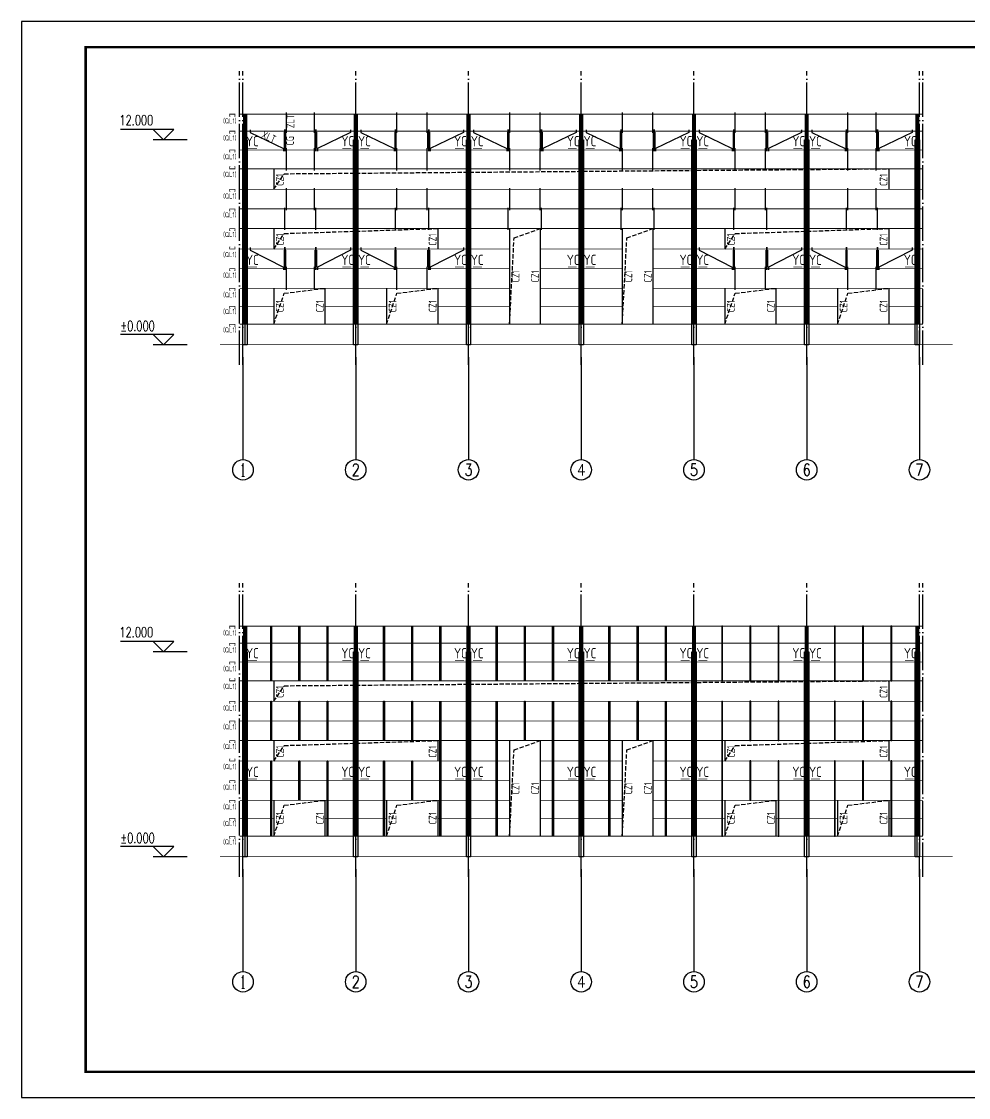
# Model space of a CAD drawing. Extents: x 69728788 to 149766163, y 20718153 to 43663798.
# Drawn here: x 74843469 to 74898904, y 21346809 to 21409809 of the extents above; entities that cross this region are included whole.
import ezdxf
from ezdxf.enums import TextEntityAlignment as Align

# ---------------------------------------------------------------- set-up
doc = ezdxf.new("R2010")
doc.units = 0
doc.header["$LTSCALE"] = 1000
doc.header["$MEASUREMENT"] = 0
for name, pattern in [('CONTINOUS', [0]), ('DASH', [0.35, 0.25, -0.1]), ('DOTE', [2.42, 2, -0.2, 0.02, -0.2])]:
    doc.linetypes.add(name, pattern=pattern)
doc.layers.get('0').update_dxf_attribs({"linetype": 'CONTINUOUS'})
for name, color, linetype in [('621', 2, 'CONTINUOUS'), ('AXIS', 3, 'CONTINUOUS'), ('AXIS_TEXT', 7, 'CONTINUOUS'), ('DIM_ELEV', 3, 'CONTINUOUS'), ('DOTE', 251, 'DOTE'), ('PUB_TEXT', 7, 'CONTINUOUS'), ('PUB_TITLE', 4, 'CONTINUOUS'), ('TDB_文字', 3, 'CONTINUOUS'), ('TEXT', 7, 'CONTINUOUS'), ('屋面隅撑', 1, 'CONTINUOUS'), ('梁', 4, 'CONTINUOUS'), ('梁虚线', 134, 'DASH'), ('檩条拉条', 253, 'CONTINUOUS'), ('钢柱', 3, 'CONTINUOUS')]:
    doc.layers.add(name, color=color, linetype=linetype)
doc.styles.add('_TCH_AXIS', font='COMPLEX', dxfattribs={"bigfont": 'GBCBIG'})
doc.styles.add('_TCH_DIM', font='SIMPLEX', dxfattribs={"bigfont": 'GBCBIG'})
doc.styles.add('COMPLEX', font='COMPLEX')
doc.styles.add('TSSD_Rein', font='atssdeng.shx', dxfattribs={"width": 0.7, "bigfont": 'atssdchn.shx'})

# ---------------------------------------------------------------- blocks, each defined once
blk = doc.blocks.new('_AXISO')
blk.add_circle((0, 0), 0.5)
at = {"layer": 'AXIS_TEXT', "style": 'COMPLEX', "width": 1.041667}
blk.add_attdef('A', text='', height=0.56, dxfattribs=at).set_placement((-0.25, -0.28), (0.25, -0.28), align=Align.FIT)

msp = doc.modelspace()

# ---------------------------------------------------------------- linework, layer by layer
at = {"const_width": 50}
for points in [[(74897988.1, 21390886.2), (74855080.8, 21390886.2)], [(74897988.1, 21360906.6), (74855080.8, 21360906.6)]]:
    msp.add_lwpolyline(points, dxfattribs=at)
at = {"layer": '621', "const_width": 45}
for points in [[(74855930.3, 21404266.2), (74855970.3, 21404266.2), (74855970.3, 21404386.2), (74855650.3, 21404386.2), (74855650.3, 21404266.2), (74855690.3, 21404266.2)], [(74855930.3, 21403266.2), (74855970.3, 21403266.2), (74855970.3, 21403386.2), (74855650.3, 21403386.2), (74855650.3, 21403266.2), (74855690.3, 21403266.2)], [(74855930.3, 21402166.2), (74855970.3, 21402166.2), (74855970.3, 21402286.2), (74855650.3, 21402286.2), (74855650.3, 21402166.2), (74855690.3, 21402166.2)], [(74855930.3, 21401306.2), (74855970.3, 21401306.2), (74855970.3, 21401186.2), (74855650.3, 21401186.2), (74855650.3, 21401306.2), (74855690.3, 21401306.2)], [(74855930.3, 21399866.2), (74855970.3, 21399866.2), (74855970.3, 21399986.2), (74855650.3, 21399986.2), (74855650.3, 21399866.2), (74855690.3, 21399866.2)], [(74855930.3, 21398716.2), (74855970.3, 21398716.2), (74855970.3, 21398836.2), (74855650.3, 21398836.2), (74855650.3, 21398716.2), (74855690.3, 21398716.2)], [(74855930.3, 21397566.2), (74855970.3, 21397566.2), (74855970.3, 21397686.2), (74855650.3, 21397686.2), (74855650.3, 21397566.2), (74855690.3, 21397566.2)], [(74855930.3, 21396606.2), (74855970.3, 21396606.2), (74855970.3, 21396486.2), (74855650.3, 21396486.2), (74855650.3, 21396606.2), (74855690.3, 21396606.2)], [(74855930.3, 21395216.2), (74855970.3, 21395216.2), (74855970.3, 21395336.2), (74855650.3, 21395336.2), (74855650.3, 21395216.2), (74855690.3, 21395216.2)], [(74855930.3, 21394066.2), (74855970.3, 21394066.2), (74855970.3, 21394186.2), (74855650.3, 21394186.2), (74855650.3, 21394066.2), (74855690.3, 21394066.2)], [(74855930.3, 21393016.2), (74855970.3, 21393016.2), (74855970.3, 21393136.2), (74855650.3, 21393136.2), (74855650.3, 21393016.2), (74855690.3, 21393016.2)], [(74855930.3, 21391962.1), (74855970.3, 21391962.1), (74855970.3, 21392082.1), (74855650.3, 21392082.1), (74855650.3, 21391962.1), (74855690.3, 21391962.1)], [(74855930.3, 21374286.6), (74855970.3, 21374286.6), (74855970.3, 21374406.6), (74855650.3, 21374406.6), (74855650.3, 21374286.6), (74855690.3, 21374286.6)], [(74855930.3, 21373286.6), (74855970.3, 21373286.6), (74855970.3, 21373406.6), (74855650.3, 21373406.6), (74855650.3, 21373286.6), (74855690.3, 21373286.6)], [(74855930.3, 21372186.6), (74855970.3, 21372186.6), (74855970.3, 21372306.6), (74855650.3, 21372306.6), (74855650.3, 21372186.6), (74855690.3, 21372186.6)], [(74855930.3, 21371326.6), (74855970.3, 21371326.6), (74855970.3, 21371206.6), (74855650.3, 21371206.6), (74855650.3, 21371326.6), (74855690.3, 21371326.6)], [(74855930.3, 21369886.6), (74855970.3, 21369886.6), (74855970.3, 21370006.6), (74855650.3, 21370006.6), (74855650.3, 21369886.6), (74855690.3, 21369886.6)], [(74855930.3, 21368736.6), (74855970.3, 21368736.6), (74855970.3, 21368856.6), (74855650.3, 21368856.6), (74855650.3, 21368736.6), (74855690.3, 21368736.6)], [(74855930.3, 21367586.6), (74855970.3, 21367586.6), (74855970.3, 21367706.6), (74855650.3, 21367706.6), (74855650.3, 21367586.6), (74855690.3, 21367586.6)], [(74855930.3, 21366626.6), (74855970.3, 21366626.6), (74855970.3, 21366506.6), (74855650.3, 21366506.6), (74855650.3, 21366626.6), (74855690.3, 21366626.6)], [(74855930.3, 21365236.6), (74855970.3, 21365236.6), (74855970.3, 21365356.6), (74855650.3, 21365356.6), (74855650.3, 21365236.6), (74855690.3, 21365236.6)], [(74855930.3, 21364086.6), (74855970.3, 21364086.6), (74855970.3, 21364206.6), (74855650.3, 21364206.6), (74855650.3, 21364086.6), (74855690.3, 21364086.6)], [(74855930.3, 21363036.6), (74855970.3, 21363036.6), (74855970.3, 21363156.6), (74855650.3, 21363156.6), (74855650.3, 21363036.6), (74855690.3, 21363036.6)], [(74855930.3, 21361982.5), (74855970.3, 21361982.5), (74855970.3, 21362102.5), (74855650.3, 21362102.5), (74855650.3, 21361982.5), (74855690.3, 21361982.5)]]:
    msp.add_lwpolyline(points, dxfattribs=at)
at = {"layer": 'AXIS'}
for p, q in [((74853163, 21402886.2), (74851184.8, 21402886.2)), ((74853163, 21390886.2), (74851184.8, 21390886.2)), ((74856433.9, 21390162.4), (74856433.9, 21384162.4)), ((74863033.9, 21390162.4), (74863033.9, 21384162.4)), ((74869633.9, 21390162.4), (74869633.9, 21384162.4)), ((74876233.9, 21390162.4), (74876233.9, 21384162.4)), ((74882833.9, 21390162.4), (74882833.9, 21384162.4)), ((74889433.9, 21390162.4), (74889433.9, 21384162.4)), ((74896033.9, 21390162.4), (74896033.9, 21384162.4)), ((74853163, 21372906.6), (74851184.8, 21372906.6)), ((74853163, 21360906.6), (74851184.8, 21360906.6)), ((74856433.9, 21360182.8), (74856433.9, 21354182.8)), ((74863033.9, 21360182.8), (74863033.9, 21354182.8)), ((74869633.9, 21360182.8), (74869633.9, 21354182.8)), ((74876233.9, 21360182.8), (74876233.9, 21354182.8)), ((74882833.9, 21360182.8), (74882833.9, 21354182.8)), ((74889433.9, 21360182.8), (74889433.9, 21354182.8)), ((74896033.9, 21360182.8), (74896033.9, 21354182.8))]:
    msp.add_line(p, q, dxfattribs=at)
at = {"layer": 'DIM_ELEV'}
for p, q in [((74852384.8, 21403486.2), (74849254.8, 21403486.2)), ((74851784.8, 21402886.2), (74851184.8, 21403486.2)), ((74851784.8, 21402886.2), (74852384.8, 21403486.2)), ((74852384.8, 21391486.2), (74849254.8, 21391486.2)), ((74851784.8, 21390886.2), (74851184.8, 21391486.2)), ((74851784.8, 21390886.2), (74852384.8, 21391486.2)), ((74852384.8, 21373506.6), (74849254.8, 21373506.6)), ((74851784.8, 21372906.6), (74851184.8, 21373506.6)), ((74851784.8, 21372906.6), (74852384.8, 21373506.6)), ((74852384.8, 21361506.6), (74849254.8, 21361506.6)), ((74851784.8, 21360906.6), (74851184.8, 21361506.6)), ((74851784.8, 21360906.6), (74852384.8, 21361506.6))]:
    msp.add_line(p, q, dxfattribs=at)
at = {"layer": 'DOTE', "color": 25, "linetype": 'DOTE'}
for p, q in [((74856233.9, 21389712.4), (74856233.9, 21406897.6)), ((74856433.9, 21389712.4), (74856433.9, 21406897.6)), ((74863033.9, 21389712.4), (74863033.9, 21406897.6)), ((74869633.9, 21389712.4), (74869633.9, 21406897.6)), ((74876233.9, 21389712.4), (74876233.9, 21406897.6)), ((74882833.9, 21389712.4), (74882833.9, 21406897.6)), ((74889433.9, 21389712.4), (74889433.9, 21406897.6)), ((74896033.9, 21389712.4), (74896033.9, 21406897.6)), ((74896233.9, 21389712.4), (74896233.9, 21406897.6)), ((74856233.9, 21359732.8), (74856233.9, 21376918)), ((74856433.9, 21359732.8), (74856433.9, 21376918)), ((74863033.9, 21359732.8), (74863033.9, 21376918)), ((74869633.9, 21359732.8), (74869633.9, 21376918)), ((74876233.9, 21359732.8), (74876233.9, 21376918)), ((74882833.9, 21359732.8), (74882833.9, 21376918)), ((74889433.9, 21359732.8), (74889433.9, 21376918)), ((74896033.9, 21359732.8), (74896033.9, 21376918)), ((74896233.9, 21359732.8), (74896233.9, 21376918))]:
    msp.add_line(p, q, dxfattribs=at)
at = {"layer": 'PUB_TITLE'}
msp.add_lwpolyline([(74843468.9, 21346808.9), (74932568.9, 21346808.9), (74932568.9, 21409808.9), (74843468.9, 21409808.9)], close=True, dxfattribs=at)
at = {"layer": 'PUB_TITLE', "const_width": 150}
msp.add_lwpolyline([(74847218.9, 21348308.9), (74931068.9, 21348308.9), (74931068.9, 21408308.9), (74847218.9, 21408308.9)], close=True, dxfattribs=at)
at = {"layer": 'TDB_文字'}
for points in [[(74856483.9, 21404386.2), (74856533.9, 21404386.2), (74856533.9, 21392086.2), (74856483.9, 21392086.2)], [(74856583.9, 21404386.2), (74856633.9, 21404386.2), (74856633.9, 21392086.2), (74856583.9, 21392086.2)], [(74862958.9, 21404386.2), (74863008.9, 21404386.2), (74863008.9, 21392086.2), (74862958.9, 21392086.2)], [(74863058.9, 21404386.2), (74863108.9, 21404386.2), (74863108.9, 21392086.2), (74863058.9, 21392086.2)], [(74869558.9, 21404386.2), (74869608.9, 21404386.2), (74869608.9, 21392086.2), (74869558.9, 21392086.2)], [(74869658.9, 21404386.2), (74869708.9, 21404386.2), (74869708.9, 21392086.2), (74869658.9, 21392086.2)], [(74876158.9, 21404386.2), (74876208.9, 21404386.2), (74876208.9, 21392086.2), (74876158.9, 21392086.2)], [(74876258.9, 21404386.2), (74876308.9, 21404386.2), (74876308.9, 21392086.2), (74876258.9, 21392086.2)], [(74882758.9, 21404386.2), (74882808.9, 21404386.2), (74882808.9, 21392086.2), (74882758.9, 21392086.2)], [(74882858.9, 21404386.2), (74882908.9, 21404386.2), (74882908.9, 21392086.2), (74882858.9, 21392086.2)], [(74889358.9, 21404386.2), (74889408.9, 21404386.2), (74889408.9, 21392086.2), (74889358.9, 21392086.2)], [(74889458.9, 21404386.2), (74889508.9, 21404386.2), (74889508.9, 21392086.2), (74889458.9, 21392086.2)], [(74895833.9, 21404392), (74895883.9, 21404392), (74895883.9, 21392086.2), (74895833.9, 21392086.2)], [(74895933.9, 21404392), (74895983.9, 21404392), (74895983.9, 21392086.2), (74895933.9, 21392086.2)], [(74856483.9, 21374406.6), (74856533.9, 21374406.6), (74856533.9, 21362106.6), (74856483.9, 21362106.6)], [(74856583.9, 21374406.6), (74856633.9, 21374406.6), (74856633.9, 21362106.6), (74856583.9, 21362106.6)], [(74858058.9, 21374406.6), (74858108.9, 21374406.6), (74858108.9, 21371208.1), (74858058.9, 21371208.1)], [(74859708.9, 21374406.6), (74859758.9, 21374406.6), (74859758.9, 21371208.1), (74859708.9, 21371208.1)], [(74861358.9, 21374406.6), (74861408.9, 21374406.6), (74861408.9, 21371208.1), (74861358.9, 21371208.1)], [(74862958.9, 21374406.6), (74863008.9, 21374406.6), (74863008.9, 21362106.6), (74862958.9, 21362106.6)], [(74863058.9, 21374406.6), (74863108.9, 21374406.6), (74863108.9, 21362106.6), (74863058.9, 21362106.6)], [(74864658.9, 21374406.6), (74864708.9, 21374406.6), (74864708.9, 21371208.1), (74864658.9, 21371208.1)], [(74866308.9, 21374406.6), (74866358.9, 21374406.6), (74866358.9, 21371208.1), (74866308.9, 21371208.1)], [(74867958.9, 21374406.6), (74868008.9, 21374406.6), (74868008.9, 21371208.1), (74867958.9, 21371208.1)], [(74869558.9, 21374406.6), (74869608.9, 21374406.6), (74869608.9, 21362106.6), (74869558.9, 21362106.6)], [(74869658.9, 21374406.6), (74869708.9, 21374406.6), (74869708.9, 21362106.6), (74869658.9, 21362106.6)], [(74871258.9, 21374406.6), (74871308.9, 21374406.6), (74871308.9, 21371208.1), (74871258.9, 21371208.1)], [(74872908.9, 21374406.6), (74872958.9, 21374406.6), (74872958.9, 21371208.1), (74872908.9, 21371208.1)], [(74874558.9, 21374406.6), (74874608.9, 21374406.6), (74874608.9, 21371208.1), (74874558.9, 21371208.1)], [(74876158.9, 21374406.6), (74876208.9, 21374406.6), (74876208.9, 21362106.6), (74876158.9, 21362106.6)], [(74876258.9, 21374406.6), (74876308.9, 21374406.6), (74876308.9, 21362106.6), (74876258.9, 21362106.6)], [(74877858.9, 21374406.6), (74877908.9, 21374406.6), (74877908.9, 21371208.1), (74877858.9, 21371208.1)], [(74879508.9, 21374406.6), (74879558.9, 21374406.6), (74879558.9, 21371208.1), (74879508.9, 21371208.1)], [(74881158.9, 21374406.6), (74881208.9, 21374406.6), (74881208.9, 21371208.1), (74881158.9, 21371208.1)], [(74882758.9, 21374406.6), (74882808.9, 21374406.6), (74882808.9, 21362106.6), (74882758.9, 21362106.6)], [(74882858.9, 21374406.6), (74882908.9, 21374406.6), (74882908.9, 21362106.6), (74882858.9, 21362106.6)], [(74884508.9, 21374406.6), (74884458.9, 21374406.6), (74884458.9, 21371208.1), (74884508.9, 21371208.1)], [(74886158.9, 21374406.6), (74886108.9, 21374406.6), (74886108.9, 21371208.1), (74886158.9, 21371208.1)], [(74887808.9, 21374406.6), (74887758.9, 21374406.6), (74887758.9, 21371208.1), (74887808.9, 21371208.1)], [(74889358.9, 21374406.6), (74889408.9, 21374406.6), (74889408.9, 21362106.6), (74889358.9, 21362106.6)], [(74889458.9, 21374406.6), (74889508.9, 21374406.6), (74889508.9, 21362106.6), (74889458.9, 21362106.6)], [(74891108.9, 21374406.6), (74891058.9, 21374406.6), (74891058.9, 21371208.1), (74891108.9, 21371208.1)], [(74892758.9, 21374406.6), (74892708.9, 21374406.6), (74892708.9, 21371208.1), (74892758.9, 21371208.1)], [(74894408.9, 21374406.6), (74894358.9, 21374406.6), (74894358.9, 21371208.1), (74894408.9, 21371208.1)], [(74895833.9, 21374412.4), (74895883.9, 21374412.4), (74895883.9, 21362106.6), (74895833.9, 21362106.6)], [(74895933.9, 21374412.4), (74895983.9, 21374412.4), (74895983.9, 21362106.6), (74895933.9, 21362106.6)], [(74858058.9, 21370012.6), (74858108.9, 21370012.6), (74858108.9, 21367708.1), (74858058.9, 21367708.1)], [(74859708.9, 21370012.6), (74859758.9, 21370012.6), (74859758.9, 21367708.1), (74859708.9, 21367708.1)], [(74861358.9, 21370012.6), (74861408.9, 21370012.6), (74861408.9, 21367708.1), (74861358.9, 21367708.1)], [(74864658.9, 21370012.6), (74864708.9, 21370012.6), (74864708.9, 21367708.1), (74864658.9, 21367708.1)], [(74866308.9, 21370012.6), (74866358.9, 21370012.6), (74866358.9, 21367708.1), (74866308.9, 21367708.1)], [(74867958.9, 21369998.8), (74868008.9, 21369998.8), (74868008.9, 21362108.1), (74867958.9, 21362108.1)], [(74871258.9, 21369998.8), (74871308.9, 21369998.8), (74871308.9, 21362108.1), (74871258.9, 21362108.1)], [(74872908.9, 21370012.6), (74872958.9, 21370012.6), (74872958.9, 21367708.1), (74872908.9, 21367708.1)], [(74874558.9, 21369998.8), (74874608.9, 21369998.8), (74874608.9, 21362108.1), (74874558.9, 21362108.1)], [(74877858.9, 21369998.8), (74877908.9, 21369998.8), (74877908.9, 21362108.1), (74877858.9, 21362108.1)], [(74879508.9, 21370012.6), (74879558.9, 21370012.6), (74879558.9, 21367708.1), (74879508.9, 21367708.1)], [(74881158.9, 21369998.8), (74881208.9, 21369998.8), (74881208.9, 21362108.1), (74881158.9, 21362108.1)], [(74884508.9, 21369998.8), (74884458.9, 21369998.8), (74884458.9, 21362108.1), (74884508.9, 21362108.1)], [(74886158.9, 21370012.6), (74886108.9, 21370012.6), (74886108.9, 21367708.1), (74886158.9, 21367708.1)], [(74887808.9, 21370012.6), (74887758.9, 21370012.6), (74887758.9, 21367708.1), (74887808.9, 21367708.1)], [(74891108.9, 21370012.6), (74891058.9, 21370012.6), (74891058.9, 21367708.1), (74891108.9, 21367708.1)], [(74892758.9, 21370012.6), (74892708.9, 21370012.6), (74892708.9, 21367708.1), (74892758.9, 21367708.1)], [(74894408.9, 21370012.6), (74894358.9, 21370012.6), (74894358.9, 21367708.1), (74894408.9, 21367708.1)], [(74858058.9, 21366514.7), (74858108.9, 21366514.7), (74858108.9, 21362108.1), (74858058.9, 21362108.1)], [(74859708.9, 21366512.6), (74859758.9, 21366512.6), (74859758.9, 21364208.1), (74859708.9, 21364208.1)], [(74861358.9, 21366514.7), (74861408.9, 21366514.7), (74861408.9, 21362108.1), (74861358.9, 21362108.1)], [(74864658.9, 21366514.7), (74864708.9, 21366514.7), (74864708.9, 21362108.1), (74864658.9, 21362108.1)], [(74866308.9, 21366512.6), (74866358.9, 21366512.6), (74866358.9, 21364208.1), (74866308.9, 21364208.1)], [(74886158.9, 21366512.6), (74886108.9, 21366512.6), (74886108.9, 21364208.1), (74886158.9, 21364208.1)], [(74887808.9, 21366514.7), (74887758.9, 21366514.7), (74887758.9, 21362108.1), (74887808.9, 21362108.1)], [(74891108.9, 21366514.7), (74891058.9, 21366514.7), (74891058.9, 21362108.1), (74891108.9, 21362108.1)], [(74892758.9, 21366512.6), (74892708.9, 21366512.6), (74892708.9, 21364208.1), (74892758.9, 21364208.1)], [(74894408.9, 21366514.7), (74894358.9, 21366514.7), (74894358.9, 21362108.1), (74894408.9, 21362108.1)]]:
    msp.add_lwpolyline(points, close=True, dxfattribs=at)
at = {"layer": '屋面隅撑', "const_width": 30}
for points in [[(74857257.3, 21402386.2), (74856734.9, 21402386.2)], [(74862250.7, 21402386.2), (74862773.1, 21402386.2)], [(74863817.2, 21402386.2), (74863294.8, 21402386.2)], [(74868850.7, 21402386.2), (74869373.1, 21402386.2)], [(74870417.2, 21402386.2), (74869894.8, 21402386.2)], [(74875450.7, 21402386.2), (74875973.1, 21402386.2)], [(74877017.2, 21402386.2), (74876494.8, 21402386.2)], [(74882050.7, 21402386.2), (74882573.1, 21402386.2)], [(74883617.2, 21402386.2), (74883094.8, 21402386.2)], [(74888650.7, 21402386.2), (74889173.1, 21402386.2)], [(74890217.2, 21402386.2), (74889694.8, 21402386.2)], [(74895181.3, 21402386.2), (74895703.7, 21402386.2)], [(74857257.3, 21395436.2), (74856734.9, 21395436.2)], [(74862250.7, 21395436.2), (74862773.1, 21395436.2)], [(74863817.2, 21395436.2), (74863294.8, 21395436.2)], [(74868850.7, 21395436.2), (74869373.1, 21395436.2)], [(74870417.2, 21395436.2), (74869894.8, 21395436.2)], [(74875450.7, 21395436.2), (74875973.1, 21395436.2)], [(74877017.2, 21395436.2), (74876494.8, 21395436.2)], [(74882050.7, 21395436.2), (74882573.1, 21395436.2)], [(74883617.2, 21395436.2), (74883094.8, 21395436.2)], [(74888650.7, 21395436.2), (74889173.1, 21395436.2)], [(74890217.2, 21395436.2), (74889694.8, 21395436.2)], [(74895181.3, 21395436.2), (74895703.7, 21395436.2)], [(74857257.3, 21372406.6), (74856734.9, 21372406.6)], [(74862250.7, 21372406.6), (74862773.1, 21372406.6)], [(74863817.2, 21372406.6), (74863294.8, 21372406.6)], [(74868850.7, 21372406.6), (74869373.1, 21372406.6)], [(74870417.2, 21372406.6), (74869894.8, 21372406.6)], [(74875450.7, 21372406.6), (74875973.1, 21372406.6)], [(74877017.2, 21372406.6), (74876494.8, 21372406.6)], [(74882050.7, 21372406.6), (74882573.1, 21372406.6)], [(74883617.2, 21372406.6), (74883094.8, 21372406.6)], [(74888650.7, 21372406.6), (74889173.1, 21372406.6)], [(74890217.2, 21372406.6), (74889694.8, 21372406.6)], [(74895181.3, 21372406.6), (74895703.7, 21372406.6)], [(74857257.3, 21365456.6), (74856734.9, 21365456.6)], [(74862250.7, 21365456.6), (74862773.1, 21365456.6)], [(74863817.2, 21365456.6), (74863294.8, 21365456.6)], [(74868850.7, 21365456.6), (74869373.1, 21365456.6)], [(74870417.2, 21365456.6), (74869894.8, 21365456.6)], [(74875450.7, 21365456.6), (74875973.1, 21365456.6)], [(74877017.2, 21365456.6), (74876494.8, 21365456.6)], [(74882050.7, 21365456.6), (74882573.1, 21365456.6)], [(74883617.2, 21365456.6), (74883094.8, 21365456.6)], [(74888650.7, 21365456.6), (74889173.1, 21365456.6)], [(74890217.2, 21365456.6), (74889694.8, 21365456.6)], [(74895181.3, 21365456.6), (74895703.7, 21365456.6)]]:
    msp.add_lwpolyline(points, dxfattribs=at)
at = {"layer": '梁', "linetype": 'CONTINOUS'}
for p, q in [((74856558.9, 21390886.2), (74856558.9, 21404386.2)), ((74863033.9, 21390886.2), (74863033.9, 21404386.2)), ((74869633.9, 21390886.2), (74869633.9, 21404380.4)), ((74876233.9, 21390886.2), (74876233.9, 21404380.4)), ((74882833.9, 21390886.2), (74882833.9, 21404380.4)), ((74889433.9, 21390886.2), (74889433.9, 21404380.4)), ((74895908.9, 21390886.2), (74895908.9, 21404386.2)), ((74858233.9, 21401186.2), (74858233.9, 21399986.2)), ((74894233.9, 21401186.2), (74894233.9, 21399986.2)), ((74858233.9, 21397686.2), (74858233.9, 21396486.2)), ((74867833.9, 21397686.2), (74867833.9, 21396486.2)), ((74872033.9, 21397686.2), (74872033.9, 21392086.2)), ((74873833.9, 21397686.2), (74873833.9, 21392086.2)), ((74878633.9, 21397686.2), (74878633.9, 21392086.2)), ((74880433.9, 21397686.2), (74880433.9, 21392086.2)), ((74884633.9, 21397686.2), (74884633.9, 21396486.2)), ((74894233.9, 21397686.2), (74894233.9, 21396486.2)), ((74858233.9, 21394186.2), (74858233.9, 21392086.2)), ((74861233.9, 21394186.2), (74861233.9, 21392086.2)), ((74864833.9, 21394186.2), (74864833.9, 21392086.2)), ((74867833.9, 21394186.2), (74867833.9, 21392086.2)), ((74884633.9, 21394186.2), (74884633.9, 21392086.2)), ((74887633.9, 21394186.2), (74887633.9, 21392086.2)), ((74891233.9, 21394186.2), (74891233.9, 21392086.2)), ((74894233.9, 21394186.2), (74894233.9, 21392086.2)), ((74856558.9, 21360906.6), (74856558.9, 21374406.6)), ((74863033.9, 21360906.6), (74863033.9, 21374406.6)), ((74869633.9, 21360906.6), (74869633.9, 21374400.8)), ((74876233.9, 21360906.6), (74876233.9, 21374400.8)), ((74882833.9, 21360906.6), (74882833.9, 21374400.8)), ((74889433.9, 21360906.6), (74889433.9, 21374400.8)), ((74895908.9, 21360906.6), (74895908.9, 21374406.6)), ((74858233.9, 21371206.6), (74858233.9, 21370006.6)), ((74894233.9, 21371206.6), (74894233.9, 21370006.6)), ((74858233.9, 21367706.6), (74858233.9, 21366506.6)), ((74867833.9, 21367706.6), (74867833.9, 21366506.6)), ((74872033.9, 21367706.6), (74872033.9, 21362106.6)), ((74873833.9, 21367706.6), (74873833.9, 21362106.6)), ((74878633.9, 21367706.6), (74878633.9, 21362106.6)), ((74880433.9, 21367706.6), (74880433.9, 21362106.6)), ((74884633.9, 21367706.6), (74884633.9, 21366506.6)), ((74894233.9, 21367706.6), (74894233.9, 21366506.6)), ((74858233.9, 21364206.6), (74858233.9, 21362106.6)), ((74861233.9, 21364206.6), (74861233.9, 21362106.6)), ((74864833.9, 21364206.6), (74864833.9, 21362106.6)), ((74867833.9, 21364206.6), (74867833.9, 21362106.6)), ((74884633.9, 21364206.6), (74884633.9, 21362106.6)), ((74887633.9, 21364206.6), (74887633.9, 21362106.6)), ((74891233.9, 21364206.6), (74891233.9, 21362106.6)), ((74894233.9, 21364206.6), (74894233.9, 21362106.6))]:
    msp.add_line(p, q, dxfattribs=at)
at = {"layer": '梁', "linetype": 'CONTINOUS', "const_width": 50}
for points in [[(74896233.9, 21404386.2), (74856233.9, 21404386.2)], [(74896233.9, 21403386.2), (74856233.9, 21403386.2)], [(74896233.9, 21402286.2), (74856233.9, 21402286.2)], [(74896233.9, 21401186.2), (74856233.9, 21401186.2)], [(74896233.9, 21399986.2), (74856233.9, 21399986.2)], [(74896233.9, 21398836.2), (74856233.9, 21398836.2)], [(74896233.9, 21397686.2), (74856233.9, 21397686.2)], [(74872033.9, 21396486.2), (74856233.9, 21396486.2)], [(74878633.9, 21396486.2), (74873833.9, 21396486.2)], [(74896233.9, 21396486.2), (74880433.9, 21396486.2)], [(74872033.9, 21395336.2), (74856233.9, 21395336.2)], [(74878633.9, 21395336.2), (74873833.9, 21395336.2)], [(74896233.9, 21395336.2), (74880433.9, 21395336.2)], [(74872033.9, 21394186.2), (74856233.9, 21394186.2)], [(74878633.9, 21394186.2), (74873833.9, 21394186.2)], [(74896233.9, 21394186.2), (74880433.9, 21394186.2)], [(74858233.9, 21393136.2), (74856233.9, 21393136.2)], [(74864833.9, 21393136.2), (74861233.9, 21393136.2)], [(74872033.9, 21393136.2), (74867833.9, 21393136.2)], [(74878633.9, 21393136.2), (74873833.9, 21393136.2)], [(74884633.9, 21393136.2), (74880433.9, 21393136.2)], [(74891233.9, 21393136.2), (74887633.9, 21393136.2)], [(74896233.9, 21393136.2), (74894233.9, 21393136.2)], [(74896233.9, 21392086.2), (74856233.9, 21392086.2)], [(74896233.9, 21374406.6), (74856233.9, 21374406.6)], [(74896233.9, 21373406.6), (74856233.9, 21373406.6)], [(74896233.9, 21372306.6), (74856233.9, 21372306.6)], [(74896233.9, 21371206.6), (74856233.9, 21371206.6)], [(74896233.9, 21370006.6), (74856233.9, 21370006.6)], [(74896233.9, 21368856.6), (74856233.9, 21368856.6)], [(74896233.9, 21367706.6), (74856233.9, 21367706.6)], [(74872033.9, 21366506.6), (74856233.9, 21366506.6)], [(74878633.9, 21366506.6), (74873833.9, 21366506.6)], [(74896233.9, 21366506.6), (74880433.9, 21366506.6)], [(74872033.9, 21365356.6), (74856233.9, 21365356.6)], [(74878633.9, 21365356.6), (74873833.9, 21365356.6)], [(74896233.9, 21365356.6), (74880433.9, 21365356.6)], [(74872033.9, 21364206.6), (74856233.9, 21364206.6)], [(74878633.9, 21364206.6), (74873833.9, 21364206.6)], [(74896233.9, 21364206.6), (74880433.9, 21364206.6)], [(74858233.9, 21363156.6), (74856233.9, 21363156.6)], [(74864833.9, 21363156.6), (74861233.9, 21363156.6)], [(74872033.9, 21363156.6), (74867833.9, 21363156.6)], [(74878633.9, 21363156.6), (74873833.9, 21363156.6)], [(74884633.9, 21363156.6), (74880433.9, 21363156.6)], [(74891233.9, 21363156.6), (74887633.9, 21363156.6)], [(74896233.9, 21363156.6), (74894233.9, 21363156.6)], [(74896233.9, 21362106.6), (74856233.9, 21362106.6)]]:
    msp.add_lwpolyline(points, dxfattribs=at)
at = {"layer": '梁虚线'}
for points in [[(74858233.9, 21399986.2), (74858848.6, 21400896.3), (74894233.9, 21401186.2)], [(74858233.9, 21396486.2), (74858848.6, 21397396.3), (74867833.9, 21397686.2)], [(74872033.9, 21392086.2), (74872306.6, 21397147.9), (74873833.9, 21397686.2)], [(74878633.9, 21392086.2), (74878906.6, 21397147.9), (74880433.9, 21397686.2)], [(74884633.9, 21396486.2), (74885248.6, 21397396.3), (74894233.9, 21397686.2)], [(74858233.9, 21392086.2), (74858848.6, 21393896.3), (74861183.9, 21394186.2)], [(74864833.9, 21392086.2), (74865448.6, 21393896.3), (74867783.9, 21394186.2)], [(74884633.9, 21392086.2), (74885248.6, 21393896.3), (74887583.9, 21394186.2)], [(74891233.9, 21392086.2), (74891848.6, 21393896.3), (74894183.9, 21394186.2)], [(74858233.9, 21370006.6), (74858848.6, 21370916.7), (74894233.9, 21371206.6)], [(74858233.9, 21366506.6), (74858848.6, 21367416.7), (74867833.9, 21367706.6)], [(74872033.9, 21362106.6), (74872306.6, 21367168.3), (74873833.9, 21367706.6)], [(74878633.9, 21362106.6), (74878906.6, 21367168.3), (74880433.9, 21367706.6)], [(74884633.9, 21366506.6), (74885248.6, 21367416.7), (74894233.9, 21367706.6)], [(74858233.9, 21362106.6), (74858848.6, 21363916.7), (74861183.9, 21364206.6)], [(74864833.9, 21362106.6), (74865448.6, 21363916.7), (74867783.9, 21364206.6)], [(74884633.9, 21362106.6), (74885248.6, 21363916.7), (74887583.9, 21364206.6)], [(74891233.9, 21362106.6), (74891848.6, 21363916.7), (74894183.9, 21364206.6)]]:
    msp.add_lwpolyline(points, dxfattribs=at)
at = {"layer": '檩条拉条'}
for p, q in [((74858971.8, 21403294), (74858971.8, 21404487.1)), ((74860621.1, 21403294), (74860621.1, 21404487.1)), ((74865446.8, 21403294), (74865446.8, 21404487.1)), ((74867221.1, 21403294), (74867221.1, 21404487.1)), ((74872046.8, 21403294), (74872046.8, 21404487.1)), ((74873821.1, 21403294), (74873821.1, 21404487.1)), ((74878646.8, 21403294), (74878646.8, 21404487.1)), ((74880421.1, 21403294), (74880421.1, 21404487.1)), ((74885246.8, 21403294), (74885246.8, 21404487.1)), ((74887021.1, 21403294), (74887021.1, 21404487.1)), ((74891846.8, 21403294), (74891846.8, 21404487.1)), ((74893496.1, 21403294), (74893496.1, 21404487.1)), ((74858887.8, 21403487.1), (74858887.8, 21402214)), ((74858887.8, 21402214), (74858887.8, 21403487.1)), ((74860705, 21403487.1), (74860705, 21402214)), ((74860705, 21402214), (74860705, 21403487.1)), ((74865362.8, 21403487.1), (74865362.8, 21402214)), ((74865362.8, 21402214), (74865362.8, 21403487.1)), ((74867305, 21403487.1), (74867305, 21402214)), ((74867305, 21402214), (74867305, 21403487.1)), ((74871962.8, 21403487.1), (74871962.8, 21402214)), ((74871962.8, 21402214), (74871962.8, 21403487.1)), ((74873905, 21403487.1), (74873905, 21402214)), ((74873905, 21402214), (74873905, 21403487.1)), ((74878562.8, 21403487.1), (74878562.8, 21402214)), ((74878562.8, 21402214), (74878562.8, 21403487.1)), ((74880505, 21403487.1), (74880505, 21402214)), ((74880505, 21402214), (74880505, 21403487.1)), ((74885162.8, 21403487.1), (74885162.8, 21402214)), ((74885162.8, 21402214), (74885162.8, 21403487.1)), ((74887105, 21403487.1), (74887105, 21402214)), ((74887105, 21402214), (74887105, 21403487.1)), ((74891762.8, 21403487.1), (74891762.8, 21402214)), ((74891762.8, 21402214), (74891762.8, 21403487.1)), ((74893580, 21403487.1), (74893580, 21402214)), ((74893580, 21402214), (74893580, 21403487.1)), ((74858971.8, 21401094), (74858971.8, 21402387.1)), ((74860621.1, 21401094), (74860621.1, 21402387.1)), ((74865446.8, 21401094), (74865446.8, 21402387.1)), ((74867221.1, 21401094), (74867221.1, 21402387.1)), ((74872046.8, 21401094), (74872046.8, 21402387.1)), ((74873821.1, 21401094), (74873821.1, 21402387.1)), ((74878646.8, 21401094), (74878646.8, 21402387.1)), ((74880421.1, 21401094), (74880421.1, 21402387.1)), ((74885246.8, 21401094), (74885246.8, 21402387.1)), ((74887021.1, 21401094), (74887021.1, 21402387.1)), ((74891846.8, 21401094), (74891846.8, 21402387.1)), ((74893496.1, 21401094), (74893496.1, 21402387.1)), ((74858971.8, 21398761.1), (74858971.8, 21400054.3)), ((74860621.1, 21398761.1), (74860621.1, 21400054.3)), ((74865446.8, 21398761.1), (74865446.8, 21400054.3)), ((74867221.1, 21398761.1), (74867221.1, 21400054.3)), ((74872046.8, 21398761.1), (74872046.8, 21400054.3)), ((74873821.1, 21398761.1), (74873821.1, 21400054.3)), ((74878646.8, 21398761.1), (74878646.8, 21400054.3)), ((74880421.1, 21398761.1), (74880421.1, 21400054.3)), ((74885246.8, 21398761.1), (74885246.8, 21400054.3)), ((74887021.1, 21398761.1), (74887021.1, 21400054.3)), ((74891846.8, 21398761.1), (74891846.8, 21400054.3)), ((74893496.1, 21398761.1), (74893496.1, 21400054.3)), ((74858887.8, 21397611.1), (74858887.8, 21398904.3)), ((74860705.1, 21397611.1), (74860705.1, 21398904.3)), ((74865362.8, 21397611.1), (74865362.8, 21398904.3)), ((74867305.1, 21397611.1), (74867305.1, 21398904.3)), ((74871962.8, 21397611.1), (74871962.8, 21398904.3)), ((74873905.1, 21397611.1), (74873905.1, 21398904.3)), ((74878562.8, 21397611.1), (74878562.8, 21398904.3)), ((74880505.1, 21397611.1), (74880505.1, 21398904.3)), ((74885162.8, 21397611.1), (74885162.8, 21398904.3)), ((74887105.1, 21397611.1), (74887105.1, 21398904.3)), ((74891762.8, 21397611.1), (74891762.8, 21398904.3)), ((74893580.1, 21397611.1), (74893580.1, 21398904.3)), ((74858887.8, 21396587.1), (74858887.8, 21395264)), ((74858887.8, 21395264), (74858887.8, 21396587.1)), ((74860705, 21396587.1), (74860705, 21395264)), ((74860705, 21395264), (74860705, 21396587.1)), ((74865362.8, 21396587.1), (74865362.8, 21395264)), ((74865362.8, 21395264), (74865362.8, 21396587.1)), ((74867305, 21396587.1), (74867305, 21395264)), ((74867305, 21395264), (74867305, 21396587.1)), ((74885162.8, 21396587.1), (74885162.8, 21395264)), ((74885162.8, 21395264), (74885162.8, 21396587.1)), ((74887105, 21396587.1), (74887105, 21395264)), ((74887105, 21395264), (74887105, 21396587.1)), ((74891762.8, 21396587.1), (74891762.8, 21395264)), ((74891762.8, 21395264), (74891762.8, 21396587.1)), ((74893580, 21396587.1), (74893580, 21395264)), ((74893580, 21395264), (74893580, 21396587.1)), ((74858971.8, 21394094), (74858971.8, 21395437.1)), ((74860621.1, 21394094), (74860621.1, 21395437.1)), ((74865446.8, 21394094), (74865446.8, 21395437.1)), ((74867221.1, 21394094), (74867221.1, 21395437.1)), ((74885246.8, 21394094), (74885246.8, 21395437.1)), ((74887021.1, 21394094), (74887021.1, 21395437.1)), ((74891846.8, 21394094), (74891846.8, 21395437.1)), ((74893496.1, 21394094), (74893496.1, 21395437.1))]:
    msp.add_line(p, q, dxfattribs=at)
for points in [[(74856856.5, 21403474), (74856856.5, 21403314), (74858803.9, 21402374), (74858803.9, 21402214)], [(74862736.3, 21403474), (74862736.3, 21403314), (74860789, 21402374), (74860789, 21402214)], [(74863331.5, 21403474), (74863331.5, 21403314), (74865278.9, 21402374), (74865278.9, 21402214)], [(74869336.3, 21403474), (74869336.3, 21403314), (74867389, 21402374), (74867389, 21402214)], [(74869931.5, 21403474), (74869931.5, 21403314), (74871878.9, 21402374), (74871878.9, 21402214)], [(74875936.3, 21403474), (74875936.3, 21403314), (74873989, 21402374), (74873989, 21402214)], [(74876531.5, 21403474), (74876531.5, 21403314), (74878478.9, 21402374), (74878478.9, 21402214)], [(74882536.3, 21403474), (74882536.3, 21403314), (74880589, 21402374), (74880589, 21402214)], [(74883131.5, 21403474), (74883131.5, 21403314), (74885078.9, 21402374), (74885078.9, 21402214)], [(74889136.3, 21403474), (74889136.3, 21403314), (74887189, 21402374), (74887189, 21402214)], [(74889731.5, 21403474), (74889731.5, 21403314), (74891678.9, 21402374), (74891678.9, 21402214)], [(74895611.3, 21403474), (74895611.3, 21403314), (74893664, 21402374), (74893664, 21402214)], [(74856856.5, 21396574), (74856856.5, 21396414), (74858803.9, 21395424), (74858803.9, 21395264)], [(74862736.3, 21396574), (74862736.3, 21396414), (74860789, 21395424), (74860789, 21395264)], [(74863331.5, 21396574), (74863331.5, 21396414), (74865278.9, 21395424), (74865278.9, 21395264)], [(74869336.3, 21396574), (74869336.3, 21396414), (74867389, 21395424), (74867389, 21395264)], [(74883131.5, 21396574), (74883131.5, 21396414), (74885078.9, 21395424), (74885078.9, 21395264)], [(74889136.3, 21396574), (74889136.3, 21396414), (74887189, 21395424), (74887189, 21395264)], [(74889731.5, 21396574), (74889731.5, 21396414), (74891678.9, 21395424), (74891678.9, 21395264)], [(74895611.3, 21396574), (74895611.3, 21396414), (74893664, 21395424), (74893664, 21395264)]]:
    msp.add_lwpolyline(points, dxfattribs=at)
for points in [[(74858933.2, 21403327.1), (74858846.7, 21403327.1), (74858846.7, 21402387.1), (74858933.2, 21402387.1)], [(74860659.6, 21403327.1), (74860746.1, 21403327.1), (74860746.1, 21402387.1), (74860659.6, 21402387.1)], [(74865408.2, 21403327.1), (74865321.7, 21403327.1), (74865321.7, 21402387.1), (74865408.2, 21402387.1)], [(74867259.6, 21403327.1), (74867346.1, 21403327.1), (74867346.1, 21402387.1), (74867259.6, 21402387.1)], [(74872008.2, 21403327.1), (74871921.7, 21403327.1), (74871921.7, 21402387.1), (74872008.2, 21402387.1)], [(74873859.6, 21403327.1), (74873946.1, 21403327.1), (74873946.1, 21402387.1), (74873859.6, 21402387.1)], [(74878608.2, 21403327.1), (74878521.7, 21403327.1), (74878521.7, 21402387.1), (74878608.2, 21402387.1)], [(74880459.6, 21403327.1), (74880546.1, 21403327.1), (74880546.1, 21402387.1), (74880459.6, 21402387.1)], [(74885208.2, 21403327.1), (74885121.7, 21403327.1), (74885121.7, 21402387.1), (74885208.2, 21402387.1)], [(74887059.6, 21403327.1), (74887146.1, 21403327.1), (74887146.1, 21402387.1), (74887059.6, 21402387.1)], [(74891808.2, 21403327.1), (74891721.7, 21403327.1), (74891721.7, 21402387.1), (74891808.2, 21402387.1)], [(74893534.6, 21403327.1), (74893621.1, 21403327.1), (74893621.1, 21402387.1), (74893534.6, 21402387.1)], [(74858933.2, 21396427.1), (74858846.7, 21396427.1), (74858846.7, 21395437.1), (74858933.2, 21395437.1)], [(74860659.6, 21396427.1), (74860746.1, 21396427.1), (74860746.1, 21395437.1), (74860659.6, 21395437.1)], [(74865408.2, 21396427.1), (74865321.7, 21396427.1), (74865321.7, 21395437.1), (74865408.2, 21395437.1)], [(74867259.6, 21396427.1), (74867346.1, 21396427.1), (74867346.1, 21395437.1), (74867259.6, 21395437.1)], [(74885208.2, 21396427.1), (74885121.7, 21396427.1), (74885121.7, 21395437.1), (74885208.2, 21395437.1)], [(74887059.6, 21396427.1), (74887146.1, 21396427.1), (74887146.1, 21395437.1), (74887059.6, 21395437.1)], [(74891808.2, 21396427.1), (74891721.7, 21396427.1), (74891721.7, 21395437.1), (74891808.2, 21395437.1)], [(74893534.6, 21396427.1), (74893621.1, 21396427.1), (74893621.1, 21395437.1), (74893534.6, 21395437.1)]]:
    msp.add_lwpolyline(points, close=True, dxfattribs=at)
at = {"layer": '钢柱', "color": 6}
for points in [[(74856433.9, 21402886.2), (74856683.9, 21402886.2), (74856683.9, 21390886.2), (74856433.9, 21390886.2)], [(74862908.9, 21402886.2), (74863158.9, 21402886.2), (74863158.9, 21390886.2), (74862908.9, 21390886.2)], [(74869508.9, 21402886.2), (74869758.9, 21402886.2), (74869758.9, 21390886.2), (74869508.9, 21390886.2)], [(74876108.9, 21402886.2), (74876358.9, 21402886.2), (74876358.9, 21390886.2), (74876108.9, 21390886.2)], [(74882708.9, 21402886.2), (74882958.9, 21402886.2), (74882958.9, 21390886.2), (74882708.9, 21390886.2)], [(74889308.9, 21402886.2), (74889558.9, 21402886.2), (74889558.9, 21390886.2), (74889308.9, 21390886.2)], [(74895783.9, 21402886.2), (74896033.9, 21402886.2), (74896033.9, 21390886.2), (74895783.9, 21390886.2)], [(74856433.9, 21372906.6), (74856683.9, 21372906.6), (74856683.9, 21360906.6), (74856433.9, 21360906.6)], [(74862908.9, 21372906.6), (74863158.9, 21372906.6), (74863158.9, 21360906.6), (74862908.9, 21360906.6)], [(74869508.9, 21372906.6), (74869758.9, 21372906.6), (74869758.9, 21360906.6), (74869508.9, 21360906.6)], [(74876108.9, 21372906.6), (74876358.9, 21372906.6), (74876358.9, 21360906.6), (74876108.9, 21360906.6)], [(74882708.9, 21372906.6), (74882958.9, 21372906.6), (74882958.9, 21360906.6), (74882708.9, 21360906.6)], [(74889308.9, 21372906.6), (74889558.9, 21372906.6), (74889558.9, 21360906.6), (74889308.9, 21360906.6)], [(74895783.9, 21372906.6), (74896033.9, 21372906.6), (74896033.9, 21360906.6), (74895783.9, 21360906.6)]]:
    msp.add_lwpolyline(points, close=True, dxfattribs=at)

# ---------------------------------------------------------------- block references
at = {"layer": 'AXIS'}
ref = msp.add_blockref('_AXISO', (74856433.9, 21383562.4), dxfattribs=dict(at, xscale=1200, yscale=1200, zscale=1200))
ref.add_attrib('A', '1', dxfattribs={"layer": 'AXIS_TEXT', "height": 772.1, "style": '_TCH_AXIS'}).set_placement((74856268.5, 21383176.3), (74856599.4, 21383176.3), align=Align.FIT)
ref = msp.add_blockref('_AXISO', (74863033.9, 21383562.4), dxfattribs=dict(at, xscale=1200, yscale=1200, zscale=1200))
ref.add_attrib('A', '2', dxfattribs={"layer": 'AXIS_TEXT', "height": 698.9, "style": '_TCH_AXIS'}).set_placement((74862801, 21383212.9), (74863266.9, 21383212.9), align=Align.FIT)
ref = msp.add_blockref('_AXISO', (74869633.9, 21383562.4), dxfattribs=dict(at, xscale=1200, yscale=1200, zscale=1200))
ref.add_attrib('A', '3', dxfattribs={"layer": 'AXIS_TEXT', "height": 698.9, "style": '_TCH_AXIS'}).set_placement((74869401, 21383212.9), (74869866.9, 21383212.9), align=Align.FIT)
ref = msp.add_blockref('_AXISO', (74876233.9, 21383562.4), dxfattribs=dict(at, xscale=1200, yscale=1200, zscale=1200))
ref.add_attrib('A', '4', dxfattribs={"layer": 'AXIS_TEXT', "height": 668.2, "style": '_TCH_AXIS'}).set_placement((74875979.4, 21383228.3), (74876488.5, 21383228.3), align=Align.FIT)
ref = msp.add_blockref('_AXISO', (74882833.9, 21383562.4), dxfattribs=dict(at, xscale=1200, yscale=1200, zscale=1200))
ref.add_attrib('A', '5', dxfattribs={"layer": 'AXIS_TEXT', "height": 698.9, "style": '_TCH_AXIS'}).set_placement((74882601, 21383212.9), (74883066.9, 21383212.9), align=Align.FIT)
ref = msp.add_blockref('_AXISO', (74889433.9, 21383562.4), dxfattribs=dict(at, xscale=1200, yscale=1200, zscale=1200))
ref.add_attrib('A', '6', dxfattribs={"layer": 'AXIS_TEXT', "height": 698.9, "style": '_TCH_AXIS'}).set_placement((74889201, 21383212.9), (74889666.9, 21383212.9), align=Align.FIT)
ref = msp.add_blockref('_AXISO', (74896033.9, 21383562.4), dxfattribs=dict(at, xscale=1200, yscale=1200, zscale=1200))
ref.add_attrib('A', '7', dxfattribs={"layer": 'AXIS_TEXT', "height": 698.9, "style": '_TCH_AXIS'}).set_placement((74895801, 21383212.9), (74896266.9, 21383212.9), align=Align.FIT)
ref = msp.add_blockref('_AXISO', (74856433.9, 21353582.8), dxfattribs=dict(at, xscale=1200, yscale=1200, zscale=1200))
ref.add_attrib('A', '1', dxfattribs={"layer": 'AXIS_TEXT', "height": 772.1, "style": '_TCH_AXIS'}).set_placement((74856268.5, 21353196.7), (74856599.4, 21353196.7), align=Align.FIT)
ref = msp.add_blockref('_AXISO', (74863033.9, 21353582.8), dxfattribs=dict(at, xscale=1200, yscale=1200, zscale=1200))
ref.add_attrib('A', '2', dxfattribs={"layer": 'AXIS_TEXT', "height": 698.9, "style": '_TCH_AXIS'}).set_placement((74862801, 21353233.3), (74863266.9, 21353233.3), align=Align.FIT)
ref = msp.add_blockref('_AXISO', (74869633.9, 21353582.8), dxfattribs=dict(at, xscale=1200, yscale=1200, zscale=1200))
ref.add_attrib('A', '3', dxfattribs={"layer": 'AXIS_TEXT', "height": 698.9, "style": '_TCH_AXIS'}).set_placement((74869401, 21353233.3), (74869866.9, 21353233.3), align=Align.FIT)
ref = msp.add_blockref('_AXISO', (74876233.9, 21353582.8), dxfattribs=dict(at, xscale=1200, yscale=1200, zscale=1200))
ref.add_attrib('A', '4', dxfattribs={"layer": 'AXIS_TEXT', "height": 668.2, "style": '_TCH_AXIS'}).set_placement((74875979.4, 21353248.7), (74876488.5, 21353248.7), align=Align.FIT)
ref = msp.add_blockref('_AXISO', (74882833.9, 21353582.8), dxfattribs=dict(at, xscale=1200, yscale=1200, zscale=1200))
ref.add_attrib('A', '5', dxfattribs={"layer": 'AXIS_TEXT', "height": 698.9, "style": '_TCH_AXIS'}).set_placement((74882601, 21353233.3), (74883066.9, 21353233.3), align=Align.FIT)
ref = msp.add_blockref('_AXISO', (74889433.9, 21353582.8), dxfattribs=dict(at, xscale=1200, yscale=1200, zscale=1200))
ref.add_attrib('A', '6', dxfattribs={"layer": 'AXIS_TEXT', "height": 698.9, "style": '_TCH_AXIS'}).set_placement((74889201, 21353233.3), (74889666.9, 21353233.3), align=Align.FIT)
ref = msp.add_blockref('_AXISO', (74896033.9, 21353582.8), dxfattribs=dict(at, xscale=1200, yscale=1200, zscale=1200))
ref.add_attrib('A', '7', dxfattribs={"layer": 'AXIS_TEXT', "height": 698.9, "style": '_TCH_AXIS'}).set_placement((74895801, 21353233.3), (74896266.9, 21353233.3), align=Align.FIT)

# ---------------------------------------------------------------- texts
at = {"layer": 'AXIS', "style": 'TSSD_Rein', "width": 0.8}
for p in [(74855269.8, 21403843), (74855269.8, 21402843), (74855269.8, 21401743), (74855269.8, 21400711.9), (74855269.8, 21399443), (74855269.8, 21398343), (74855269.8, 21397193), (74855269.8, 21396011.9), (74855269.8, 21394809.3), (74855269.8, 21393659.3), (74855269.8, 21392682.4), (74855269.8, 21391607.9), (74855269.8, 21373863.4), (74855269.8, 21372863.4), (74855269.8, 21371763.4), (74855269.8, 21370732.3), (74855269.8, 21369463.4), (74855269.8, 21368363.4), (74855269.8, 21367213.4), (74855269.8, 21366032.3), (74855269.8, 21364829.7), (74855269.8, 21363679.7), (74855269.8, 21362702.8), (74855269.8, 21361628.3)]:
    msp.add_text('(QL1)', height=300, dxfattribs=at).set_placement(p)
at = {"layer": 'PUB_TEXT', "style": '_TCH_DIM', "width": 0.705882}
for s, p in [('12.000', (74849199.9, 21403736.2)), ('%%P0.000', (74849254.8, 21391686.2)), ('12.000', (74849199.9, 21373756.6)), ('%%P0.000', (74849254.8, 21361706.6))]:
    msp.add_text(s, height=595, dxfattribs=at).set_placement(p)
at = {"layer": 'TEXT', "style": 'TSSD_Rein', "width": 0.8}
for s, rotation, p in [('ZLT ', 90, (74859438.9, 21403564.4)), ('XLT ', 335.902986, (74857465.3, 21403018.8)), ('CG ', 90, (74859413, 21402556.2)), ('CZ1', 90, (74858819.6, 21400185.7)), ('CZ1', 90, (74894161.9, 21400182.9)), ('CZ1', 90, (74858819.6, 21396685.7)), ('CZ1', 90, (74867761.9, 21396682.9)), ('CZ1', 90, (74885219.6, 21396685.7)), ('CZ1', 90, (74894161.9, 21396682.9)), ('CZ1', 90, (74872619.6, 21394537.2)), ('CZ1', 90, (74873761.9, 21394534.4)), ('CZ1', 90, (74879219.6, 21394537.2)), ('CZ1', 90, (74880361.9, 21394534.4)), ('CZ1', 90, (74858819.6, 21392786.6)), ('CZ1', 90, (74861161.9, 21392783.8)), ('CZ1', 90, (74865419.6, 21392786.6)), ('CZ1', 90, (74867761.9, 21392783.8)), ('CZ1', 90, (74885219.6, 21392786.6)), ('CZ1', 90, (74887561.9, 21392783.8)), ('CZ1', 90, (74891819.6, 21392786.6)), ('CZ1', 90, (74894161.9, 21392783.8)), ('CZ1', 90, (74858819.6, 21370206.1)), ('CZ1', 90, (74894161.9, 21370203.3)), ('CZ1', 90, (74858819.6, 21366706.1)), ('CZ1', 90, (74867761.9, 21366703.3)), ('CZ1', 90, (74885219.6, 21366706.1)), ('CZ1', 90, (74894161.9, 21366703.3)), ('CZ1', 90, (74872619.6, 21364557.6)), ('CZ1', 90, (74873761.9, 21364554.8)), ('CZ1', 90, (74879219.6, 21364557.6)), ('CZ1', 90, (74880361.9, 21364554.8)), ('CZ1', 90, (74858819.6, 21362806.9)), ('CZ1', 90, (74861161.9, 21362804.2)), ('CZ1', 90, (74865419.6, 21362806.9)), ('CZ1', 90, (74867761.9, 21362804.2)), ('CZ1', 90, (74885219.6, 21362806.9)), ('CZ1', 90, (74887561.9, 21362804.2)), ('CZ1', 90, (74891819.6, 21362806.9)), ('CZ1', 90, (74894161.9, 21362804.2))]:
    msp.add_text(s, height=450, rotation=rotation, dxfattribs=at).set_placement(p)
at = {"layer": '屋面隅撑', "color": 3, "style": 'TSSD_Rein', "width": 0.8}
for p in [(74856612.1, 21402502.2), (74862191.3, 21402502.2), (74863172.1, 21402502.2), (74868791.3, 21402502.2), (74869772.1, 21402502.2), (74875391.3, 21402502.2), (74876372.1, 21402502.2), (74881991.3, 21402502.2), (74882972.1, 21402502.2), (74888591.3, 21402502.2), (74889572.1, 21402502.2), (74895122, 21402502.2), (74856612.1, 21395552.2), (74862191.3, 21395552.2), (74863172.1, 21395552.2), (74868791.3, 21395552.2), (74869772.1, 21395552.2), (74875391.3, 21395552.2), (74876372.1, 21395552.2), (74881991.3, 21395552.2), (74882972.1, 21395552.2), (74888591.3, 21395552.2), (74889572.1, 21395552.2), (74895122, 21395552.2), (74856612.1, 21372522.6), (74862191.3, 21372522.6), (74863172.1, 21372522.6), (74868791.3, 21372522.6), (74869772.1, 21372522.6), (74875391.3, 21372522.6), (74876372.1, 21372522.6), (74881991.3, 21372522.6), (74882972.1, 21372522.6), (74888591.3, 21372522.6), (74889572.1, 21372522.6), (74895122, 21372522.6), (74856612.1, 21365572.6), (74862191.3, 21365572.6), (74863172.1, 21365572.6), (74868791.3, 21365572.6), (74869772.1, 21365572.6), (74875391.3, 21365572.6), (74876372.1, 21365572.6), (74881991.3, 21365572.6), (74882972.1, 21365572.6), (74888591.3, 21365572.6), (74889572.1, 21365572.6), (74895122, 21365572.6)]:
    msp.add_text('YC', height=600, dxfattribs=at).set_placement(p)

doc.saveas('drawing.dxf')
